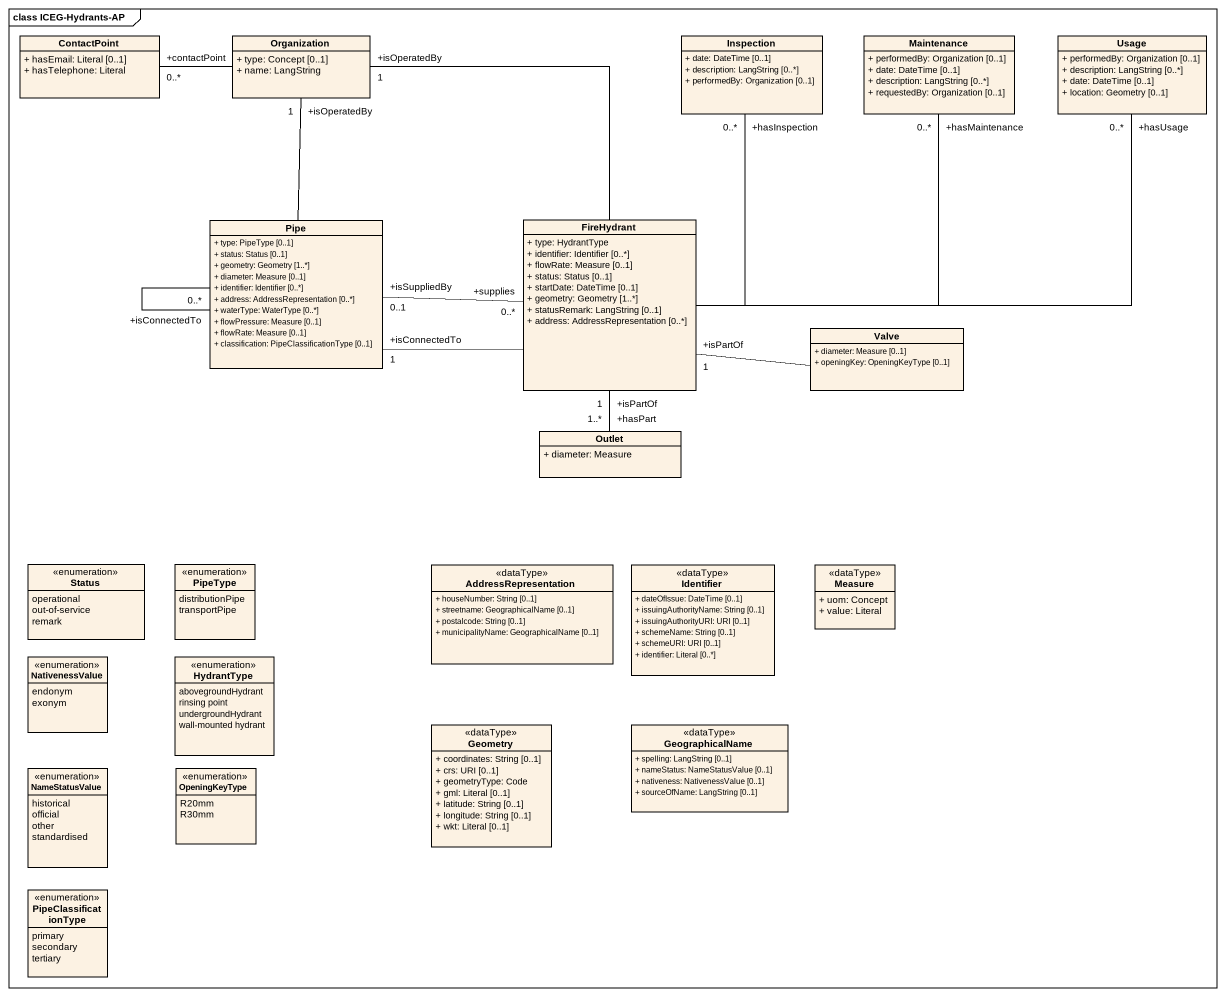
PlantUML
@startuml
mainframe class ICEG-Hydrants-AP
hide circle
hide empty members
skinparam classAttributeIconSize 0
class ContactPoint {
  + hasEmail: Literal [0..1]
  + hasTelephone: Literal
}
class Organization {
  + type: Concept [0..1]
  + name: LangString
}
class Inspection {
  + date: DateTime [0..1]
  + description: LangString [0..*]
  + performedBy: Organization [0..1]
}
class Maintenance {
  + performedBy: Organization [0..1]
  + date: DateTime [0..1]
  + description: LangString [0..*]
  + requestedBy: Organization [0..1]
}
class Usage {
  + performedBy: Organization [0..1]
  + description: LangString [0..*]
  + date: DateTime [0..1]
  + location: Geometry [0..1]
}
class Pipe {
  + type: PipeType [0..1]
  + status: Status [0..1]
  + geometry: Geometry [1..*]
  + diameter: Measure [0..1]
  + identifier: Identifier [0..*]
  + address: AddressRepresentation [0..*]
  + waterType: WaterType [0..*]
  + flowPressure: Measure [0..1]
  + flowRate: Measure [0..1]
  + classification: PipeClassificationType [0..1]
}
class FireHydrant {
  + type: HydrantType
  + identifier: Identifier [0..*]
  + flowRate: Measure [0..1]
  + status: Status [0..1]
  + startDate: DateTime [0..1]
  + geometry: Geometry [1..*]
  + statusRemark: LangString [0..1]
  + address: AddressRepresentation [0..*]
}
class Valve {
  + diameter: Measure [0..1]
  + openingKey: OpeningKeyType [0..1]
}
class Outlet {
  + diameter: Measure
}
enum Status {
  operational
  out-of-service
  remark
}
enum PipeType {
  distributionPipe
  transportPipe
}
class AddressRepresentation <<dataType>> {
  + houseNumber: String [0..1]
  + streetname: GeographicalName [0..1]
  + postalcode: String [0..1]
  + municipalityName: GeographicalName [0..1]
}
class Identifier <<dataType>> {
  + dateOfIssue: DateTime [0..1]
  + issuingAuthorityName: String [0..1]
  + issuingAuthorityURI: URI [0..1]
  + schemeName: String [0..1]
  + schemeURI: URI [0..1]
  + identifier: Literal [0..*]
}
class Measure <<dataType>> {
  + uom: Concept
  + value: Literal
}
enum NativenessValue {
  endonym
  exonym
}
enum HydrantType {
  abovegroundHydrant
  rinsing point
  undergroundHydrant
  wall-mounted hydrant
}
class Geometry <<dataType>> {
  + coordinates: String [0..1]
  + crs: URI [0..1]
  + geometryType: Code
  + gml: Literal [0..1]
  + latitude: String [0..1]
  + longitude: String [0..1]
  + wkt: Literal [0..1]
}
class GeographicalName <<dataType>> {
  + spelling: LangString [0..1]
  + nameStatus: NameStatusValue [0..1]
  + nativeness: NativenessValue [0..1]
  + sourceOfName: LangString [0..1]
}
enum NameStatusValue {
  historical
  official
  other
  standardised
}
enum OpeningKeyType {
  R20mm
  R30mm
}
enum PipeClassificationType {
  primary
  secondary
  tertiary
}
Organization -left- "+contactPoint\n0..*" ContactPoint
Pipe -up- "+isOperatedBy\n1" Organization
Pipe -- "+isConnectedTo\n0..*" Pipe
Pipe "+isSuppliedBy\n0..1" -right- "+supplies\n0..*" FireHydrant
FireHydrant -up- "+isOperatedBy\n1" Organization
FireHydrant -up- "+hasInspection\n0..*" Inspection
FireHydrant -up- "+hasMaintenance\n0..*" Maintenance
FireHydrant -right- "+hasUsage\n0..*" Usage
FireHydrant -left- "+isConnectedTo\n1" Pipe
Valve -left- "+isPartOf\n1" FireHydrant
Outlet "+hasPart\n1..*" -up- "+isPartOf\n1" FireHydrant
@enduml
